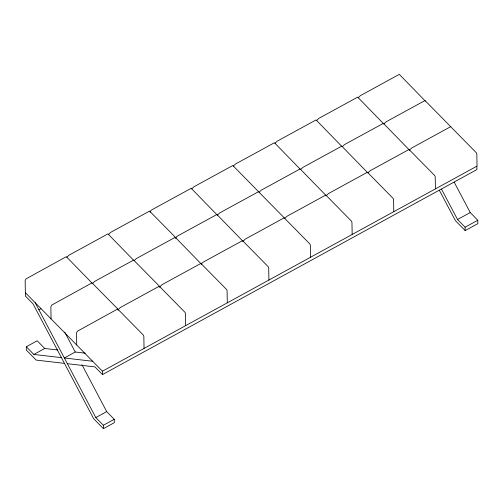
<?xml version="1.0" encoding="UTF-8"?>
<svg xmlns="http://www.w3.org/2000/svg" width="503" height="503" viewBox="0 0 503 503"><rect width="100%" height="100%" fill="white"/><g stroke="black" fill="none" stroke-linecap="round" stroke-linejoin="round"><path stroke-width="0.75" d="M150.02 212.241L150.831 210.568L152.252 209.588L191.19 188.304L217.252 215.07M201.376 264.565L202.187 262.893L203.608 261.918L242.547 240.635L268.313 266.829L268.709 267.967L268.923 280.052M66.861 257.247L69.005 255.172L107.938 233.889L133.999 260.648M108.485 234.455L110.629 232.38L149.567 211.097L174.862 236.737L175.729 238.435L176.54 236.762L177.955 235.781L216.894 214.498L242.955 241.258M92.565 283.441L94.709 281.366L133.647 260.082L158.942 285.723L159.809 287.414M134.188 260.648L136.332 258.573L175.27 237.29L201.332 264.05M118.218 309.578L120.362 307.496L159.294 286.213L185.066 312.407L185.462 313.551L185.67 325.63M191.731 188.876L193.875 186.802L232.814 165.512L258.586 191.706M159.841 286.785L161.985 284.704L200.917 263.421L226.69 289.615L227.086 290.759L227.299 302.837M233.354 166.084L235.498 164.009L274.437 142.726L300.498 169.486M217.441 215.07L219.585 212.989L258.517 191.706L284.289 217.9M274.978 143.298L277.122 141.217L316.06 119.934L342.122 146.694M259.064 192.278L261.208 190.203L300.146 168.92L326.202 195.68M243.087 241.201L245.231 239.126L284.17 217.843L309.936 244.037L310.332 245.181L310.546 257.259M316.601 120.506L318.751 118.425L357.683 97.142L383.745 123.908M300.687 169.486L302.831 167.411L341.77 146.128L367.831 172.887M284.711 218.415L286.855 216.334L325.793 195.051L351.566 221.245L351.955 222.389L352.169 234.467M358.23 97.714L360.374 95.639L399.307 74.356L425.368 101.116M342.31 146.7L344.454 144.619L383.393 123.336L409.455 150.101M326.334 195.623L328.478 193.548L367.416 172.259L393.189 198.452L393.585 199.597L393.792 211.675M383.934 123.908L386.078 121.833L425.016 100.543L450.789 126.737M367.957 172.831L370.107 170.756L409.04 149.473L434.812 175.666L435.208 176.811L435.416 188.889M409.587 150.045L411.731 147.964L450.663 126.681L476.435 152.874L476.831 154.019L477.039 166.097L102.423 371.208L102.48 374.59L476.907 169.58L476.85 166.204M38.926 309.829L40.969 308.71M64.441 363.361L36.134 360.085L26.363 350.126L26.307 346.749L37.197 340.783L44.748 348.485L57.763 349.987M26.307 346.749L33.858 354.445L44.748 348.485M85.183 353.163L75.236 352.012L64.346 357.979L92.653 361.255M35.135 302.649L95.815 417.572L106.699 411.605L114.256 419.307L114.313 422.683L103.429 428.644L93.652 418.691L32.978 303.768L25.42 296.066L25.15 280.611L25.961 278.939L66.314 256.675L92.376 283.441M441.502 189.122L457.548 219.509L470.236 212.562L477.793 220.264L477.85 223.64L465.162 230.588L455.391 220.628L439.32 190.197M103.429 428.644L103.367 425.268L114.256 419.307M465.162 230.588L465.099 227.211L477.793 220.264M33.858 354.445L61.416 357.639M67.371 363.7L94.929 366.888L102.48 374.59M457.548 219.509L465.099 227.211M25.364 292.689L102.423 371.208M95.815 417.572L103.367 425.268M454.19 182.174L470.236 212.562M64.705 332.068L75.236 352.012M81.907 364.644L106.699 411.605M118.186 310.206L117.318 308.515L92.024 282.868L51.664 305.132L50.86 306.805L51.067 318.883M144.047 348.422L143.839 336.344L143.443 335.199L117.671 309.005L77.317 331.263L76.506 332.936L76.72 345.014"/></g></svg>
